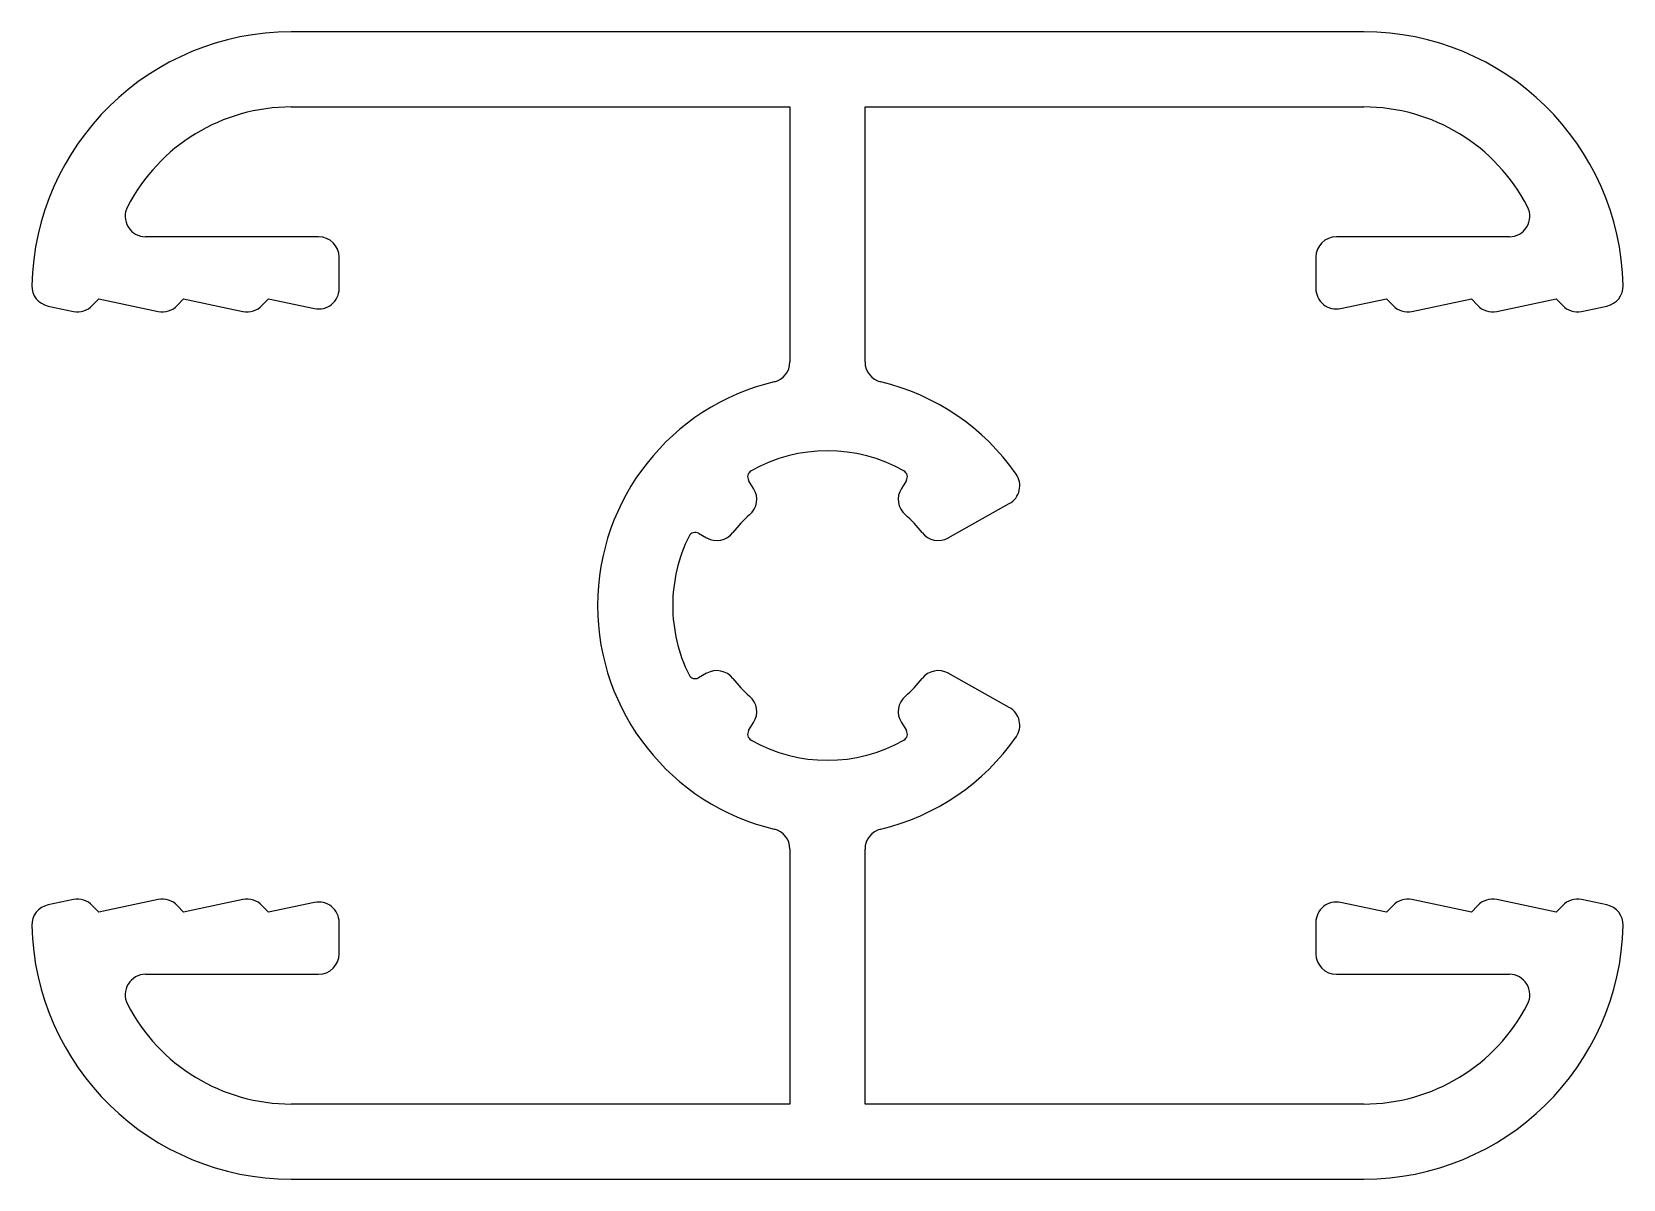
# Model space of a CAD drawing. Extents: x 2488.8 to 2512.1, y 1483.1 to 1499.9.
import ezdxf

# ---------------------------------------------------------------- set-up
doc = ezdxf.new("R2010")
doc.units = 0
doc.layers.get('0').update_dxf_attribs({"linetype": 'CONTINUOUS'})

msp = doc.modelspace()

# ---------------------------------------------------------------- linework, layer by layer
at = {"linetype": 'CONTINUOUS'}
for p, q in [((2508.34, 1499.887), (2492.639, 1499.887)), ((2492.639, 1498.787), (2499.939, 1498.787)), ((2499.939, 1498.787), (2499.939, 1495.054)), ((2501.039, 1495.054), (2501.039, 1498.787)), ((2501.039, 1498.787), (2508.34, 1498.787)), ((2493.039, 1496.887), (2490.506, 1496.887)), ((2510.473, 1496.887), (2507.94, 1496.887)), ((2493.339, 1496.129), (2493.339, 1496.587)), ((2507.64, 1496.587), (2507.64, 1496.129)), ((2489.077, 1495.872), (2489.448, 1495.794)), ((2489.729, 1495.883), (2489.819, 1495.979)), ((2489.819, 1495.979), (2490.69, 1495.794)), ((2490.971, 1495.883), (2491.061, 1495.979)), ((2491.061, 1495.979), (2491.931, 1495.794)), ((2492.213, 1495.883), (2492.303, 1495.979)), ((2492.303, 1495.979), (2492.976, 1495.836)), ((2508.003, 1495.836), (2508.676, 1495.979)), ((2508.676, 1495.979), (2508.766, 1495.883)), ((2509.047, 1495.794), (2509.918, 1495.979)), ((2509.918, 1495.979), (2510.008, 1495.883)), ((2510.289, 1495.794), (2511.16, 1495.979)), ((2511.16, 1495.979), (2511.25, 1495.883)), ((2511.531, 1495.794), (2511.902, 1495.872)), ((2499.408, 1493.202), (2499.335, 1493.318)), ((2501.644, 1493.318), (2501.571, 1493.202)), ((2502.258, 1492.479), (2503.151, 1492.979)), ((2498.602, 1492.545), (2498.72, 1492.479)), ((2498.72, 1490.496), (2498.602, 1490.429)), ((2503.151, 1489.995), (2502.258, 1490.496)), ((2499.335, 1489.657), (2499.408, 1489.772)), ((2501.571, 1489.772), (2501.644, 1489.657)), ((2499.939, 1487.921), (2499.939, 1484.187)), ((2501.039, 1484.187), (2501.039, 1487.921)), ((2489.448, 1487.181), (2489.077, 1487.102)), ((2489.819, 1486.996), (2489.729, 1487.092)), ((2490.69, 1487.181), (2489.819, 1486.996)), ((2491.061, 1486.996), (2490.971, 1487.092)), ((2491.931, 1487.181), (2491.061, 1486.996)), ((2492.303, 1486.996), (2492.213, 1487.092)), ((2492.976, 1487.139), (2492.303, 1486.996)), ((2508.676, 1486.996), (2508.003, 1487.139)), ((2508.766, 1487.092), (2508.676, 1486.996)), ((2509.918, 1486.996), (2509.047, 1487.181)), ((2510.008, 1487.092), (2509.918, 1486.996)), ((2511.16, 1486.996), (2510.289, 1487.181)), ((2511.25, 1487.092), (2511.16, 1486.996)), ((2511.902, 1487.102), (2511.531, 1487.181)), ((2493.339, 1486.387), (2493.339, 1486.845)), ((2507.64, 1486.845), (2507.64, 1486.387)), ((2490.506, 1486.087), (2493.039, 1486.087)), ((2507.94, 1486.087), (2510.473, 1486.087)), ((2499.939, 1484.187), (2492.639, 1484.187)), ((2508.34, 1484.187), (2501.039, 1484.187)), ((2492.639, 1483.087), (2508.34, 1483.087))]:
    msp.add_line(p, q, dxfattribs=at)
for centre, radius, start, end in [((2492.639, 1496.087), 3.8, 90, 178.7119), ((2508.34, 1496.087), 3.8, 1.2881, 90), ((2492.639, 1496.087), 2.7, 90, 152.7204), ((2508.34, 1496.087), 2.7, 27.2796, 90), ((2490.506, 1497.187), 0.3, 152.7204, 270), ((2510.473, 1497.187), 0.3, 270, 27.2796), ((2493.039, 1496.587), 0.3, 0, 90), ((2507.94, 1496.587), 0.3, 90, 180), ((2489.139, 1496.166), 0.3, 178.7119, 258.0104), ((2493.039, 1496.129), 0.3, 258.0104, 0), ((2507.94, 1496.129), 0.3, 180, 281.9896), ((2511.839, 1496.166), 0.3, 281.9896, 1.2881), ((2489.51, 1496.087), 0.3, 258.0104, 317.0067), ((2490.752, 1496.087), 0.3, 258.0104, 317.0067), ((2491.994, 1496.087), 0.3, 258.0104, 317.0067), ((2508.985, 1496.087), 0.3, 222.9933, 281.9896), ((2510.227, 1496.087), 0.3, 222.9933, 281.9896), ((2511.469, 1496.087), 0.3, 222.9933, 281.9896), ((2499.639, 1495.054), 0.3, 283.4052, 0), ((2501.339, 1495.054), 0.3, 180, 256.5948), ((2500.489, 1491.487), 3.366, 103.4052, 180), ((2500.489, 1491.487), 3.366, 34.886, 76.5948), ((2500.489, 1491.487), 2.266, 60.4054, 119.5946), ((2499.42, 1493.371), 0.1, 119.5946, 212.2403), ((2501.559, 1493.371), 0.1, 327.7597, 60.4054), ((2503.005, 1493.241), 0.3, 299.2715, 34.886), ((2499.154, 1493.042), 0.3, 310.6553, 32.2403), ((2501.825, 1493.042), 0.3, 147.7597, 229.3447), ((2500.489, 1491.487), 1.75, 130.6553, 142.3136), ((2500.489, 1491.487), 1.75, 37.6864, 49.3447), ((2500.489, 1491.487), 2.266, 153.3742, 180), ((2498.553, 1492.458), 0.1, 60.7285, 153.3742), ((2498.867, 1492.74), 0.3, 240.7285, 322.3136), ((2502.112, 1492.74), 0.3, 217.6864, 299.2715), ((2500.489, 1491.487), 3.366, 180, 256.5948), ((2500.489, 1491.487), 2.266, 180, 206.6258), ((2498.867, 1490.234), 0.3, 37.6864, 119.2715), ((2502.112, 1490.234), 0.3, 60.7285, 142.3136), ((2498.553, 1490.516), 0.1, 206.6258, 299.2715), ((2500.489, 1491.487), 1.75, 217.6864, 229.3447), ((2500.489, 1491.487), 1.75, 310.6553, 322.3136), ((2499.154, 1489.932), 0.3, 327.7597, 49.3447), ((2501.825, 1489.932), 0.3, 130.6553, 212.2403), ((2503.005, 1489.733), 0.3, 325.114, 60.7285), ((2499.42, 1489.603), 0.1, 147.7597, 240.4054), ((2501.559, 1489.603), 0.1, 299.5946, 32.2403), ((2500.489, 1491.487), 2.266, 240.4054, 299.5946), ((2500.489, 1491.487), 3.366, 283.4052, 325.114), ((2499.639, 1487.921), 0.3, 0, 76.5948), ((2501.339, 1487.921), 0.3, 103.4052, 180), ((2489.139, 1486.809), 0.3, 101.9896, 181.2881), ((2489.51, 1486.887), 0.3, 42.9933, 101.9896), ((2490.752, 1486.887), 0.3, 42.9933, 101.9896), ((2491.994, 1486.887), 0.3, 42.9933, 101.9896), ((2493.039, 1486.845), 0.3, 360, 101.9896), ((2507.94, 1486.845), 0.3, 78.0104, 180), ((2508.985, 1486.887), 0.3, 78.0104, 137.0067), ((2510.227, 1486.887), 0.3, 78.0104, 137.0067), ((2511.469, 1486.887), 0.3, 78.0104, 137.0067), ((2511.839, 1486.809), 0.3, 358.7119, 78.0104), ((2492.639, 1486.887), 3.8, 181.2881, 270), ((2508.34, 1486.887), 3.8, 270, 358.7119), ((2493.039, 1486.387), 0.3, 270, 0), ((2507.94, 1486.387), 0.3, 180, 270), ((2490.506, 1485.787), 0.3, 90, 207.2796), ((2510.473, 1485.787), 0.3, 332.7204, 90), ((2492.639, 1486.887), 2.7, 207.2796, 270), ((2508.34, 1486.887), 2.7, 270, 332.7204)]:
    msp.add_arc(centre, radius, start, end, dxfattribs=at)

doc.saveas('drawing.dxf')
